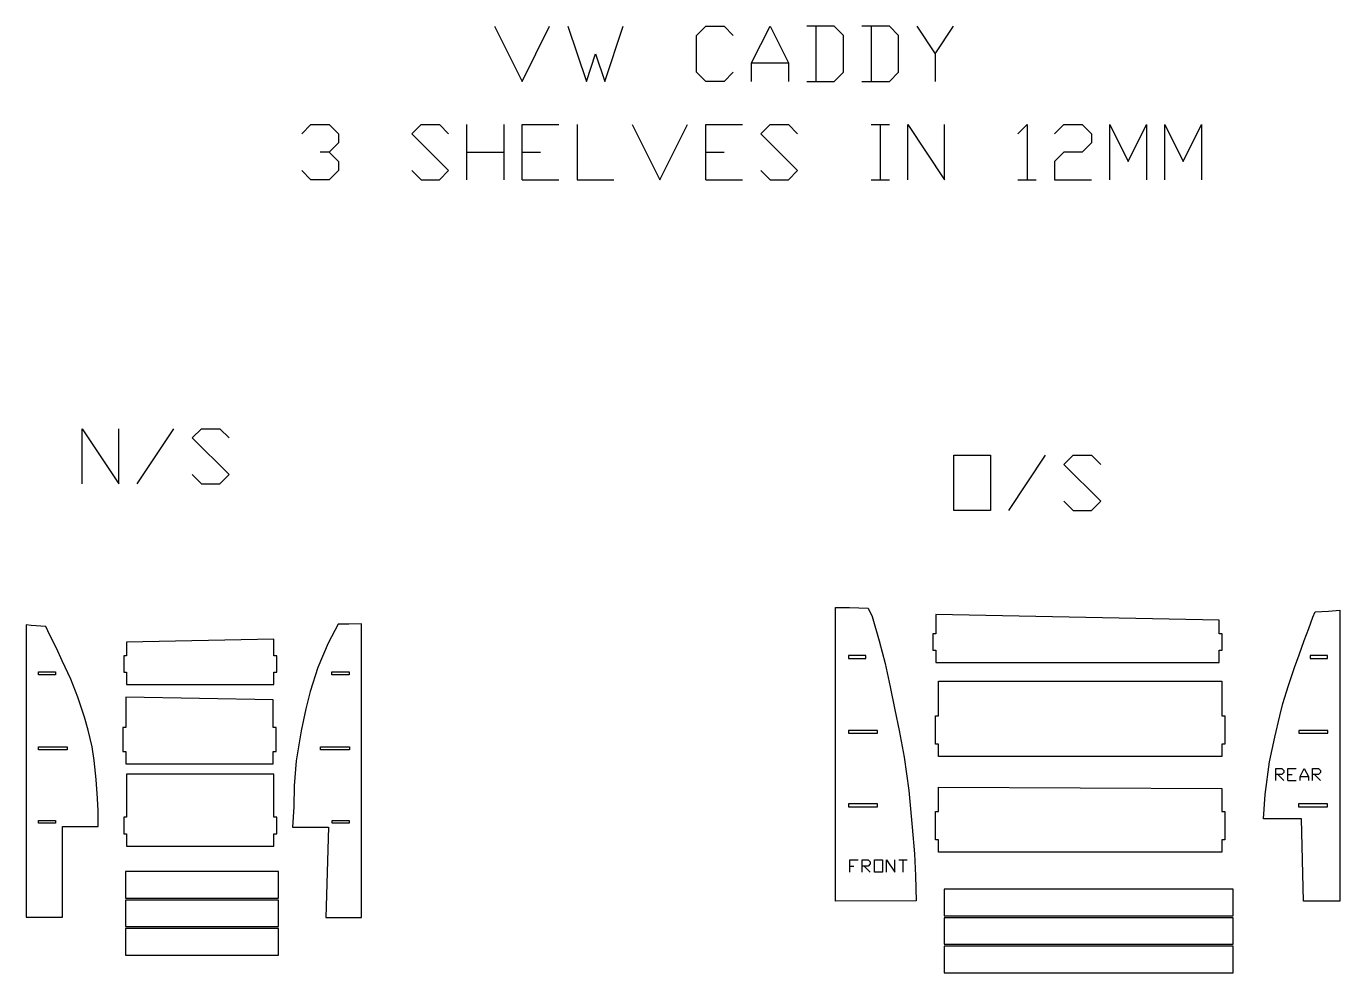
# Model space of a CAD drawing. Extents: x -2382 to 3068, y 2462 to 6391.
import ezdxf

# ---------------------------------------------------------------- set-up
doc = ezdxf.new("R2010")
doc.units = 0
doc.layers.add('Default Layer', color=1, linetype='CONTINUOUS')

msp = doc.modelspace()

# ---------------------------------------------------------------- linework, layer by layer
at = {"layer": 'Default Layer'}
for points in [[(-438.9, 6390.7), (-324.6, 6162.1), (-210.3, 6390.7)], [(-134.1, 6390.7), (-57.9, 6162.1), (-19.8, 6276.4), (18.3, 6162.1), (94.5, 6390.7)], [(551.7, 6200.2), (513.6, 6162.1), (437.4, 6162.1), (399.3, 6200.2), (399.3, 6352.6), (437.4, 6390.7), (513.6, 6390.7), (551.7, 6352.6)], [(627.9, 6162.1), (627.9, 6238.3), (704.1, 6390.7), (780.3, 6238.3), (780.3, 6162.1)], [(856.5, 6162.1), (970.8, 6162.1), (1008.9, 6200.2), (1008.9, 6352.6), (970.8, 6390.7), (856.5, 6390.7)], [(894.6, 6390.7), (894.6, 6162.1)], [(1085.1, 6162.1), (1199.4, 6162.1), (1237.5, 6200.2), (1237.5, 6352.6), (1199.4, 6390.7), (1085.1, 6390.7)], [(1123.2, 6390.7), (1123.2, 6162.1)], [(1313.7, 6390.7), (1389.9, 6276.4), (1389.9, 6162.1)], [(1389.9, 6276.4), (1466.1, 6390.7)], [(627.9, 6238.3), (780.3, 6238.3)], [(-1239, 5944.4), (-1200.9, 5982.5), (-1124.7, 5982.5), (-1086.6, 5944.4), (-1086.6, 5906.3), (-1124.7, 5868.2), (-1162.8, 5868.2)], [(-781.8, 5792), (-743.7, 5753.9), (-667.5, 5753.9), (-629.4, 5792), (-781.8, 5944.4), (-743.7, 5982.5), (-667.5, 5982.5), (-629.4, 5944.4)], [(-553.2, 5753.9), (-553.2, 5982.5)], [(-400.8, 5982.5), (-400.8, 5753.9)], [(-324.6, 5753.9), (-324.6, 5982.5), (-172.2, 5982.5)], [(-96, 5982.5), (-96, 5753.9), (56.4, 5753.9)], [(132.6, 5982.5), (246.9, 5753.9), (361.2, 5982.5)], [(437.4, 5753.9), (437.4, 5982.5), (589.8, 5982.5)], [(666, 5792), (704.1, 5753.9), (780.3, 5753.9), (818.4, 5792), (666, 5944.4), (704.1, 5982.5), (780.3, 5982.5), (818.4, 5944.4)], [(1123.2, 5982.5), (1199.4, 5982.5)], [(1161.3, 5982.5), (1161.3, 5753.9)], [(1275.6, 5753.9), (1275.6, 5982.5), (1428, 5753.9), (1428, 5982.5)], [(1732.8, 5944.4), (1770.9, 5982.5), (1770.9, 5753.9)], [(1885.2, 5944.4), (1923.3, 5982.5), (1999.5, 5982.5), (2037.6, 5944.4), (2037.6, 5906.3), (1999.5, 5868.2), (1923.3, 5868.2), (1885.2, 5830.1), (1885.2, 5753.9), (2037.6, 5753.9)], [(2113.8, 5753.9), (2113.8, 5982.5), (2190, 5830.1), (2266.2, 5982.5), (2266.2, 5753.9)], [(2342.4, 5753.9), (2342.4, 5982.5), (2418.6, 5830.1), (2494.8, 5982.5), (2494.8, 5753.9)], [(-1124.7, 5868.2), (-1086.6, 5830.1), (-1086.6, 5792), (-1124.7, 5753.9), (-1200.9, 5753.9), (-1239, 5792)], [(-553.2, 5868.2), (-400.8, 5868.2)], [(-324.6, 5868.2), (-248.4, 5868.2)], [(437.4, 5868.2), (513.6, 5868.2)], [(-324.6, 5753.9), (-172.2, 5753.9)], [(437.4, 5753.9), (589.8, 5753.9)], [(1123.2, 5753.9), (1199.4, 5753.9)], [(1732.8, 5753.9), (1809, 5753.9)], [(-2150.1, 4491.7), (-2150.1, 4720.3), (-1997.7, 4491.7), (-1997.7, 4720.3)], [(-1921.5, 4491.7), (-1769.1, 4720.3)], [(-1692.9, 4529.8), (-1654.8, 4491.7), (-1578.6, 4491.7), (-1540.5, 4529.8), (-1692.9, 4682.2), (-1654.8, 4720.3), (-1578.6, 4720.3), (-1540.5, 4682.2)], [(1695.4, 4381.3), (1847.8, 4609.9)], [(1924, 4419.4), (1962.1, 4381.3), (2038.3, 4381.3), (2076.4, 4419.4), (1924, 4571.8), (1962.1, 4609.9), (2038.3, 4609.9), (2076.4, 4571.8)], [(2802.6, 3259.7), (2802.6, 3310.5), (2828, 3310.5), (2836.5, 3302), (2836.5, 3293.5), (2828, 3285.1), (2802.6, 3285.1)], [(2811.1, 3285.1), (2836.5, 3259.7)], [(2853.4, 3259.7), (2853.4, 3310.5), (2887.3, 3310.5)], [(2853.4, 3285.1), (2870.3, 3285.1)], [(2904.2, 3259.7), (2904.2, 3276.6), (2921.1, 3310.5), (2938.1, 3276.6), (2938.1, 3259.7)], [(2904.2, 3276.6), (2938.1, 3276.6)], [(2955, 3259.7), (2955, 3310.5), (2980.4, 3310.5), (2988.9, 3302), (2988.9, 3293.5), (2980.4, 3285.1), (2955, 3285.1)], [(2963.5, 3285.1), (2988.9, 3259.7)], [(2853.4, 3259.7), (2887.3, 3259.7)], [(1035.6, 2880), (1035.6, 2930.8), (1069.4, 2930.8)], [(1035.6, 2905.4), (1052.5, 2905.4)], [(1086.4, 2880), (1086.4, 2930.8), (1111.8, 2930.8), (1120.2, 2922.4), (1120.2, 2913.9), (1111.8, 2905.4), (1086.4, 2905.4)], [(1094.8, 2905.4), (1120.2, 2880)], [(1188, 2880), (1188, 2930.8), (1221.8, 2880), (1221.8, 2930.8)], [(1238.8, 2930.8), (1272.6, 2930.8)], [(1255.7, 2930.8), (1255.7, 2880)]]:
    msp.add_lwpolyline(points, dxfattribs=at)
for points in [[(1466.8, 4381.3), (1466.8, 4609.9), (1619.2, 4609.9), (1619.2, 4381.3), (1466.8, 4381.3)], [(976, 2759.3), (976, 3171.3), (976, 3583.4), (976, 3978.7), (1033.8, 3978.7), (1111.8, 3975.4), (1127.6, 3941.2), (1156.6, 3840.6), (1181.3, 3745.9), (1203, 3649.5), (1221.7, 3554), (1239.7, 3467.4), (1260.4, 3357.3), (1279.5, 3219.3), (1294.5, 3066.6), (1303.6, 2955.6), (1308.3, 2864.1), (1310.7, 2761), (976, 2759.3)], [(2567.9, 3869.4), (2567.9, 3925.5), (1391.9, 3949.1), (1391.9, 3869.5), (1380, 3869.5), (1380, 3800.7), (1391.9, 3800.7), (1391.9, 3749.7), (2567.9, 3749.7), (2567.9, 3800.8), (2579.7, 3800.8), (2579.7, 3869.4), (2567.9, 3869.4)], [(3068, 2759.2), (2918.2, 2759.2), (2909.7, 3100.8), (2753.6, 3100.8), (2752.1, 3100.8), (2759.4, 3202.3), (2777, 3337.4), (2798.2, 3440.5), (2819.2, 3528.7), (2832.5, 3580.4), (2855.3, 3654.2), (2880.7, 3728.7), (2899.2, 3782.1), (2920.9, 3841.2), (2939.3, 3890.8), (2956.5, 3938.8), (2966.4, 3960), (3022.1, 3963.6), (3068.1, 3966.9), (3068, 2759.2)], [(-2381.9, 2692.9), (-2231.5, 2693.1), (-2231.5, 3069.4), (-2083.9, 3069.4), (-2083.9, 3134.9), (-2086.3, 3185.5), (-2092, 3264.4), (-2099.9, 3343.1), (-2108.3, 3400.1), (-2124.5, 3469), (-2139.9, 3522.6), (-2167.6, 3606.7), (-2197.7, 3680.7), (-2232.9, 3756.6), (-2256.7, 3810.2), (-2283.8, 3863.5), (-2300.8, 3898.9), (-2361.2, 3903.6), (-2381.9, 3905.9), (-2381.9, 3502.7), (-2381.9, 3099.4), (-2381.9, 2692.9)], [(-990.5, 2692.3), (-990.5, 3095.7), (-990.5, 3506.6), (-990.5, 3911.1), (-1042.9, 3909.4), (-1088.3, 3908.8), (-1129.6, 3830.5), (-1172.5, 3729.5), (-1203.9, 3630.1), (-1221.5, 3557.4), (-1240.6, 3466.4), (-1262.7, 3342.6), (-1270.2, 3238.5), (-1271.8, 3151), (-1276.8, 3067.3), (-1128.1, 3067.3), (-1139.4, 2692.3), (-990.5, 2692.3)], [(-1354.5, 3778.3), (-1354.5, 3847.1), (-1965.5, 3834.5), (-1965.5, 3778.3), (-1977.6, 3778.3), (-1977.6, 3709.3), (-1965.5, 3709.3), (-1965.5, 3658.2), (-1354.5, 3658.2), (-1354.5, 3709.3), (-1341.9, 3709.3), (-1341.9, 3778.3), (-1354.5, 3778.3)], [(1030.3, 3766.6), (1101.3, 3766.6), (1101.3, 3778.9), (1030.3, 3778.9), (1030.3, 3766.6)], [(2945.7, 3766.6), (3016.7, 3766.6), (3016.7, 3778.9), (2945.7, 3778.9), (2945.7, 3766.6)], [(-2331.5, 3698.5), (-2331.5, 3710.8), (-2260.5, 3710.8), (-2260.5, 3698.5), (-2331.5, 3698.5)], [(-1113.7, 3698.5), (-1113.7, 3710.8), (-1042.7, 3710.8), (-1042.7, 3698.5), (-1113.7, 3698.5)], [(1403.1, 3528.9), (1403.1, 3672), (2579, 3672), (2579, 3529.1), (2590.9, 3529.1), (2590.9, 3411), (2579, 3411), (2579, 3360), (1403.1, 3360), (1403.1, 3411.1), (1391.2, 3411.1), (1391.2, 3528.9), (1403.1, 3528.9)], [(-1358.1, 3479.6), (-1358.1, 3595), (-1969, 3605.6), (-1969, 3479.7), (-1981.2, 3479.7), (-1981.2, 3380.8), (-1969, 3380.8), (-1969, 3329.6), (-1358.1, 3329.6), (-1358.1, 3380.8), (-1345.5, 3380.8), (-1345.5, 3479.6), (-1358.1, 3479.6)], [(1029.9, 3456.1), (1149.9, 3456.1), (1149.9, 3468.4), (1029.9, 3468.4), (1029.9, 3456.1)], [(2898.1, 3456.1), (3018.1, 3456.1), (3018.1, 3468.4), (2898.1, 3468.4), (2898.1, 3456.1)], [(-2331.8, 3388), (-2331.8, 3400.3), (-2211.8, 3400.3), (-2211.8, 3388), (-2331.8, 3388)], [(-1160.9, 3388), (-1160.9, 3400.3), (-1040.9, 3400.3), (-1040.9, 3388), (-1160.9, 3388)], [(-1354.6, 3108.1), (-1354.6, 3286), (-1965.6, 3286), (-1965.6, 3108.1), (-1977.7, 3108.1), (-1977.7, 3039.1), (-1965.6, 3039.1), (-1965.6, 2988), (-1354.6, 2988), (-1354.6, 3039.1), (-1342, 3039.1), (-1342, 3108.1), (-1354.6, 3108.1)], [(1403.1, 3132.1), (1403.1, 3232), (2579, 3227.1), (2579, 3132), (2590.9, 3132), (2590.9, 3014), (2579, 3014), (2579, 2963), (1403.1, 2963), (1403.1, 3014.1), (1391.2, 3014.1), (1391.2, 3132.1), (1403.1, 3132.1)], [(1029.9, 3150.6), (1149.9, 3150.6), (1149.9, 3162.9), (1029.9, 3162.9), (1029.9, 3150.6)], [(2897.5, 3150.6), (3017.5, 3150.6), (3017.5, 3162.9), (2897.5, 3162.9), (2897.5, 3150.6)], [(-2331.2, 3082.6), (-2331.2, 3094.9), (-2260.2, 3094.9), (-2260.2, 3082.6), (-2331.2, 3082.6)], [(-1113.3, 3082.6), (-1113.3, 3094.9), (-1042.3, 3094.9), (-1042.3, 3082.6), (-1113.3, 3082.6)], [(1137.2, 2880), (1137.2, 2930.8), (1171, 2930.8), (1171, 2880), (1137.2, 2880)], [(-1970, 2772.1), (-1335, 2772.1), (-1335, 2882.1), (-1970, 2882.1), (-1970, 2772.1)], [(1426.1, 2808.6), (1426.1, 2698.6), (2626.1, 2698.6), (2626.1, 2808.6), (1426.1, 2808.6)], [(-1970, 2654), (-1335, 2654), (-1335, 2764), (-1970, 2764), (-1970, 2654)], [(1426.1, 2690.5), (1426.1, 2580.5), (2626.1, 2580.5), (2626.1, 2690.5), (1426.1, 2690.5)], [(-1970, 2535.9), (-1335, 2535.9), (-1335, 2645.9), (-1970, 2645.9), (-1970, 2535.9)], [(1426.1, 2572.4), (1426.1, 2462.4), (2626.1, 2462.4), (2626.1, 2572.4), (1426.1, 2572.4)]]:
    msp.add_lwpolyline(points, close=True, dxfattribs=at)

doc.saveas('drawing.dxf')
